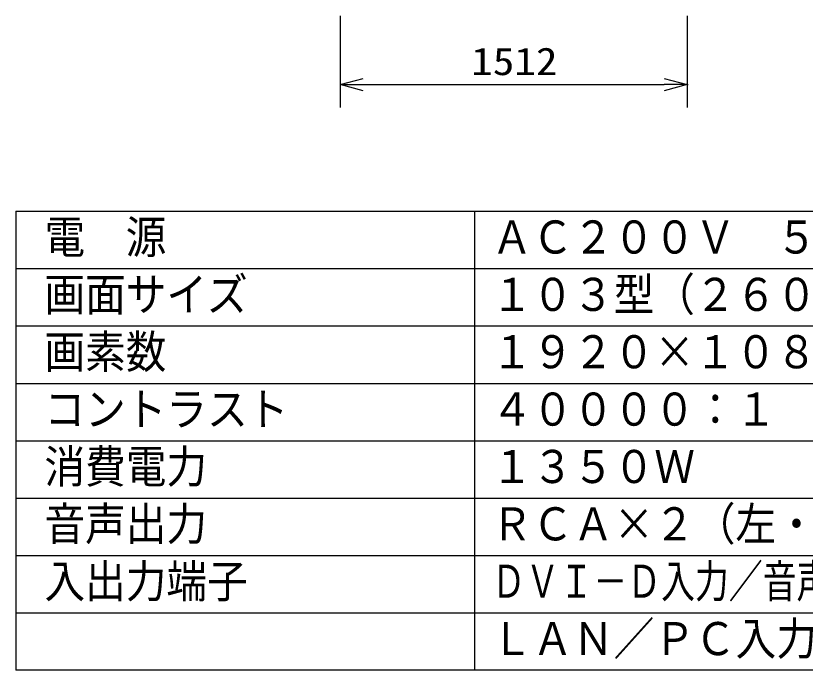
# Model space of a CAD drawing. Units: millimetres, scale not verified. Extents: x -63 to 63, y -57 to 57.
# Drawn here: x -62.5 to 6.3, y -56.5 to 0.5 of the extents above; entities that cross this region are included whole.
import ezdxf
from ezdxf.enums import TextEntityAlignment as Align

# ---------------------------------------------------------------- set-up
doc = ezdxf.new("R2010")
doc.units = ezdxf.units.MM
doc.header["$LTSCALE"] = 0.190236
doc.header["$PDMODE"] = 32
doc.header["$PDSIZE"] = 0.0951
for name, color, linetype in [('0-0_MOJI1', 2, 'Continuous'), ('0-3_WAKU', 3, 'Continuous'), ('0-4_Defpoints', 7, 'Continuous')]:
    doc.layers.add(name, color=color, linetype=linetype)
doc.styles.add('ＭＳ ゴシック', font='')
doc.styles.get('ＭＳ ゴシック').set_extended_font_data('MS Gothic')

# ---------------------------------------------------------------- blocks, each defined once
blk = doc.blocks.new('_OPEN30')
at = {"layer": '0-3_WAKU', "color": 7}
blk.add_line((0, 0), (-1, 0), dxfattribs=at)
blk.add_lwpolyline([(-1, 0.26795), (0, 0), (-1, -0.26795)], dxfattribs=at)

msp = doc.modelspace()

# ---------------------------------------------------------------- linework, layer by layer
at = {"layer": '0-3_WAKU'}
for p, q in [((-34.2033, 0.5337), (-34.2033, -7.4664)), ((-3.9633, 0.5337), (-3.9633, -7.4664)), ((-32.2033, -5.4664), (-5.9633, -5.4664))]:
    msp.add_line(p, q, dxfattribs=at)
at = {"layer": '0-3_WAKU', "color": 4}
for p, q in [((-62.5001, -16.5), (62.5001, -16.5)), ((-62.5001, -16.5), (-62.5001, -56.5001)), ((-22.5, -16.5), (-22.5, -56.5001)), ((62.5001, -56.5001), (-62.5001, -56.5001))]:
    msp.add_line(p, q, dxfattribs=at)
at = {"layer": '0-3_WAKU', "color": 1}
for p, q in [((-62.5001, -21.5), (62.5001, -21.5)), ((-62.5001, -26.5), (62.5001, -26.5)), ((-62.5001, -31.5001), (62.5001, -31.5001)), ((-62.5001, -36.5001), (62.5001, -36.5001)), ((-62.5001, -41.5001), (62.5001, -41.5001)), ((-62.5001, -46.5001), (62.5001, -46.5001)), ((-62.5001, -51.5001), (62.5001, -51.5001))]:
    msp.add_line(p, q, dxfattribs=at)
at = {"layer": '0-4_Defpoints'}
msp.add_point((-3.9633, -5.4664), dxfattribs=at)

# ---------------------------------------------------------------- block references
at = {"layer": '0-3_WAKU', "xscale": 2, "yscale": 2, "rotation": 180}
msp.add_blockref('_OPEN30', (-34.2033, -5.4664), dxfattribs=at)
at = {"layer": '0-3_WAKU', "xscale": 2, "yscale": 2}
msp.add_blockref('_OPEN30', (-3.9633, -5.4664), dxfattribs=at)

# ---------------------------------------------------------------- texts
at = {"layer": '0-0_MOJI1', "style": 'ＭＳ ゴシック'}
for s, width, p in [('電  源', 0.9, (-60.0001, -21.0552)), ('ＡＣ２００Ｖ\u3000５０Ｈｚ／６０Ｈｚ', 0.9, (-21, -21.0552)), ('画面サイズ', 0.9, (-60.0001, -26.0552)), ('１０３型（２６０３ｃｍ）１６：９', 0.9, (-21, -26.0552)), ('画素数', 0.9, (-60.0001, -31.0552)), ('１９２０×１０８０画素', 0.9, (-21, -31.0552)), ('コントラスト', 0.9, (-60.0001, -36.0552)), ('４００００：１', 0.9, (-21, -36.0552)), ('消費電力', 0.9, (-60.0001, -41.0552)), ('１３５０Ｗ', 0.9, (-21, -41.0552)), ('音声出力', 0.9, (-60.0001, -46.0552)), ('ＲＣＡ×２（左・右） 出力：可変', 0.9, (-21, -46.0552)), ('入出力端子', 0.9, (-60.0001, -51.0552)), ('ＤＶＩ－Ｄ入力／音声入力／コンポーネント入力／音声入力', 0.75, (-21, -51.0552)), ('ＬＡＮ／ＰＣ入力／音声入力／シリアル', 0.9, (-21, -56.0552))]:
    msp.add_text(s, height=2.887, dxfattribs=dict(at, width=width)).set_placement(p, align=Align.BOTTOM_LEFT)
at = {"layer": '0-3_WAKU', "style": 'ＭＳ ゴシック', "width": 1.15}
msp.add_text('1512', height=2.406, dxfattribs=at).set_placement((-22.7906, -5.3568), align=Align.BOTTOM_LEFT)

doc.saveas('drawing.dxf')
